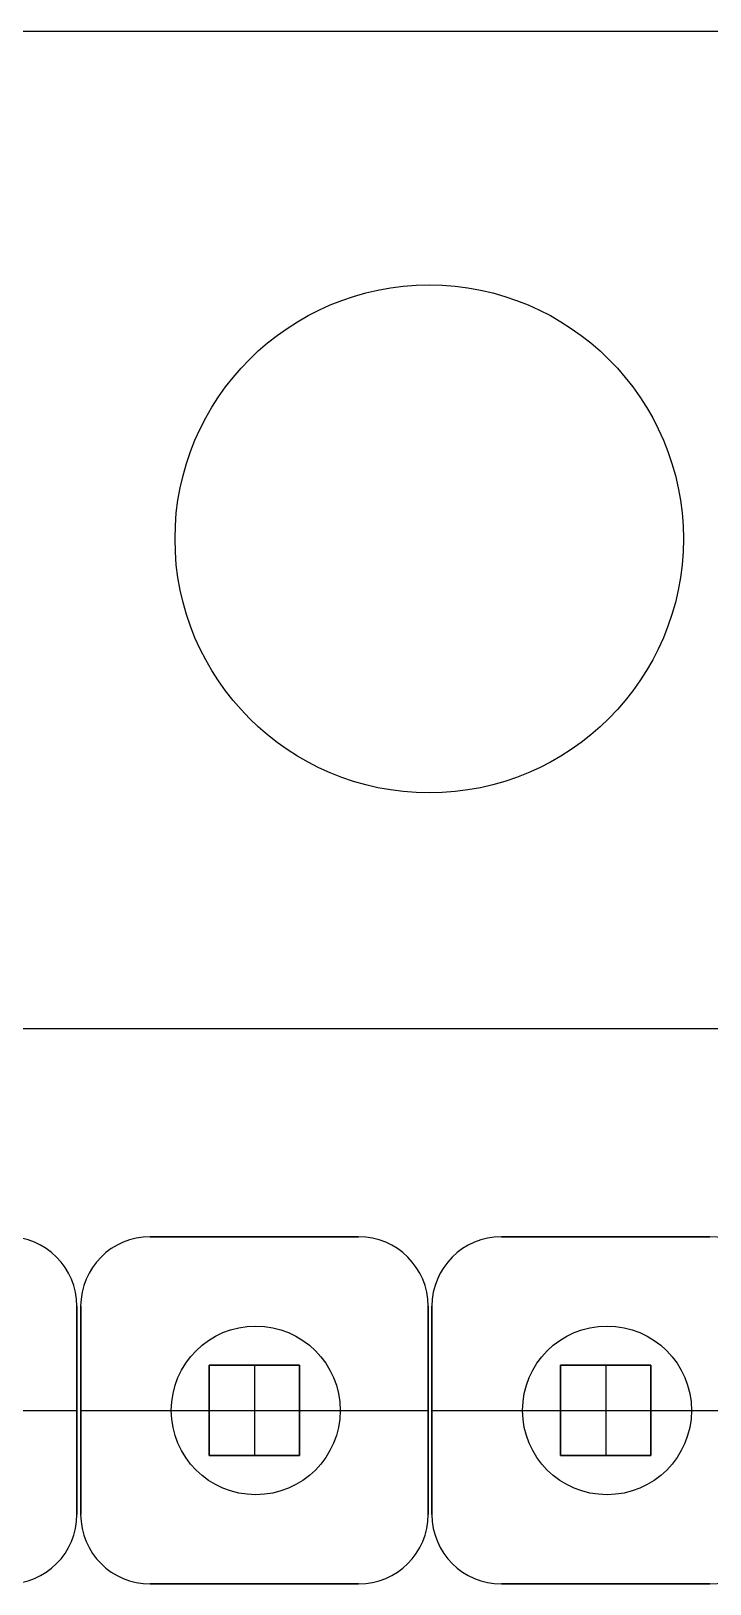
# Model space of a CAD drawing. Extents: x -0.02 to 3.17, y 0 to 2.28.
# Drawn here: x 0.9192 to 1.1115, y 1.8377 to 2.278 of the extents above; entities that cross this region are included whole.
import ezdxf

# ---------------------------------------------------------------- set-up
doc = ezdxf.new("R2010")
doc.units = 0
doc.header["$LTSCALE"] = 0.03937
for name, color, linetype in [('LCDKEYPAD_SHIELD$1602', 3, 'CONTINUOUS'), ('LCDKEYPAD_SHIELD$1602$LCD_', 7, 'CONTINUOUS'), ('LCDKEYPAD_SHIELD$BOARD', 178, 'CONTINUOUS')]:
    doc.layers.add(name, color=color, linetype=linetype)

msp = doc.modelspace()

# ---------------------------------------------------------------- linework, layer by layer
at = {"layer": 'LCDKEYPAD_SHIELD$1602'}
for p, q in [((-0.01913, 1.99517, 0.16356), (3.15016, 1.99517, 0.16356)), ((-0.01913, 1.99517, 0.10057), (3.15016, 1.99517, 0.10057))]:
    msp.add_line(p, q, dxfattribs=at)
at = {"layer": 'LCDKEYPAD_SHIELD$1602$LCD_', "color": 0}
for p, q in [((0.95296, 1.93611, 0.10057), (0.95296, 1.93611, 0.00214)), ((0.95296, 1.93611, 0.00214), (1.01202, 1.93611, 0.00214)), ((1.01202, 1.93611, 0.10057), (0.95296, 1.93611, 0.10057)), ((0.95296, 1.93611, 0.10057), (0.95296, 1.93611, 0.00214)), ((1.01202, 1.93611, 0.05136), (0.95296, 1.93611, 0.05136)), ((0.95296, 1.93611, 0.00214), (1.01202, 1.93611, 0.00214)), ((0.98249, 1.93611, 0.00214), (0.98249, 1.93611, 0.10057)), ((1.01202, 1.93611, 0.00214), (1.01202, 1.93611, 0.10057)), ((1.01202, 1.93611, 0.00214), (1.01202, 1.93611, 0.10057)), ((1.05246, 1.93611, 0.10057), (1.05246, 1.93611, 0.00214)), ((1.05246, 1.93611, 0.00214), (1.11152, 1.93611, 0.00214)), ((1.11152, 1.93611, 0.10057), (1.05246, 1.93611, 0.10057)), ((1.05246, 1.93611, 0.10057), (1.05246, 1.93611, 0.00214)), ((1.11152, 1.93611, 0.05136), (1.05246, 1.93611, 0.05136)), ((1.05246, 1.93611, 0.00214), (1.11152, 1.93611, 0.00214)), ((1.08199, 1.93611, 0.00214), (1.08199, 1.93611, 0.10057)), ((1.11152, 1.93611, 0.00214), (1.11152, 1.93611, 0.10057)), ((1.11152, 1.93611, 0.00214), (1.11152, 1.93611, 0.10057)), ((0.9322, 1.91643, 0.00214), (0.9322, 1.91643, 0.10057)), ((0.9322, 1.91643, 0.00214), (0.9322, 1.85737, 0.00214)), ((0.9322, 1.85737, 0.10057), (0.9322, 1.91643, 0.10057)), ((0.9322, 1.91643, 0.10057), (0.9322, 1.91643, 0.00214)), ((0.9322, 1.91643, 0.00214), (0.9322, 1.85737, 0.00214)), ((0.9322, 1.85737, 0.05136), (0.9322, 1.91643, 0.05136)), ((0.93328, 1.85737, 0.00214), (0.93328, 1.91643, 0.00214)), ((0.93328, 1.91643, 0.10057), (0.93328, 1.85737, 0.10057)), ((0.93328, 1.91643, 0.00214), (0.93328, 1.91643, 0.10057)), ((0.93328, 1.91643, 0.05136), (0.93328, 1.85737, 0.05136)), ((0.93328, 1.91643, 0.00214), (0.93328, 1.91643, 0.10057)), ((0.93328, 1.85737, 0.00214), (0.93328, 1.91643, 0.00214)), ((1.0317, 1.91643, 0.00214), (1.0317, 1.91643, 0.10057)), ((1.0317, 1.91643, 0.00214), (1.0317, 1.85737, 0.00214)), ((1.0317, 1.85737, 0.10057), (1.0317, 1.91643, 0.10057)), ((1.0317, 1.91643, 0.10057), (1.0317, 1.91643, 0.00214)), ((1.0317, 1.91643, 0.00214), (1.0317, 1.85737, 0.00214)), ((1.0317, 1.85737, 0.05136), (1.0317, 1.91643, 0.05136)), ((1.03278, 1.85737, 0.00214), (1.03278, 1.91643, 0.00214)), ((1.03278, 1.91643, 0.10057), (1.03278, 1.85737, 0.10057)), ((1.03278, 1.91643, 0.00214), (1.03278, 1.91643, 0.10057)), ((1.03278, 1.91643, 0.05136), (1.03278, 1.85737, 0.05136)), ((1.03278, 1.91643, 0.00214), (1.03278, 1.91643, 0.10057)), ((1.03278, 1.85737, 0.00214), (1.03278, 1.91643, 0.00214)), ((0.99528, 1.8997, 0.00214), (0.96969, 1.8997, 0.00214)), ((0.96969, 1.8997, 0.00214), (0.96969, 1.8741, 0.00214)), ((0.99528, 1.8741, 0.00214), (0.99528, 1.8997, 0.00214)), ((1.09478, 1.8997, 0.00214), (1.06919, 1.8997, 0.00214)), ((1.06919, 1.8997, 0.00214), (1.06919, 1.8741, 0.00214)), ((1.09478, 1.8741, 0.00214), (1.09478, 1.8997, 0.00214)), ((0.89578, 1.8869, 0.00214), (0.9322, 1.8869, 0.00214)), ((0.9322, 1.8869, 0.10057), (0.9322, 1.8869, 0.00214)), ((0.93328, 1.8869, 0.00214), (0.93328, 1.8869, 0.10057)), ((0.93328, 1.8869, 0.00214), (0.96969, 1.8869, 0.00214)), ((0.99528, 1.8869, 0.00214), (1.0317, 1.8869, 0.00214)), ((1.0317, 1.8869, 0.10057), (1.0317, 1.8869, 0.00214)), ((1.03278, 1.8869, 0.00214), (1.03278, 1.8869, 0.10057)), ((1.03278, 1.8869, 0.00214), (1.06919, 1.8869, 0.00214)), ((1.09478, 1.8869, 0.00214), (1.1312, 1.8869, 0.00214)), ((0.96969, 1.8741, 0.00214), (0.99528, 1.8741, 0.00214)), ((1.06919, 1.8741, 0.00214), (1.09478, 1.8741, 0.00214)), ((0.9322, 1.85737, 0.00214), (0.9322, 1.85737, 0.10057)), ((0.9322, 1.85737, 0.00214), (0.9322, 1.85737, 0.10057)), ((0.93328, 1.85737, 0.10057), (0.93328, 1.85737, 0.00214)), ((0.93328, 1.85737, 0.10057), (0.93328, 1.85737, 0.00214)), ((1.0317, 1.85737, 0.00214), (1.0317, 1.85737, 0.10057)), ((1.0317, 1.85737, 0.00214), (1.0317, 1.85737, 0.10057)), ((1.03278, 1.85737, 0.10057), (1.03278, 1.85737, 0.00214)), ((1.03278, 1.85737, 0.10057), (1.03278, 1.85737, 0.00214)), ((0.95296, 1.83769, 0.00214), (0.95296, 1.83769, 0.10057)), ((1.01202, 1.83769, 0.00214), (0.95296, 1.83769, 0.00214)), ((0.95296, 1.83769, 0.10057), (1.01202, 1.83769, 0.10057)), ((0.95296, 1.83769, 0.00214), (0.95296, 1.83769, 0.10057)), ((1.01202, 1.83769, 0.05136), (0.95296, 1.83769, 0.05136)), ((1.01202, 1.83769, 0.00214), (0.95296, 1.83769, 0.00214)), ((0.98249, 1.83769, 0.10057), (0.98249, 1.83769, 0.00214)), ((1.01202, 1.83769, 0.10057), (1.01202, 1.83769, 0.00214)), ((1.01202, 1.83769, 0.10057), (1.01202, 1.83769, 0.00214)), ((1.05246, 1.83769, 0.00214), (1.05246, 1.83769, 0.10057)), ((1.11152, 1.83769, 0.00214), (1.05246, 1.83769, 0.00214)), ((1.05246, 1.83769, 0.10057), (1.11152, 1.83769, 0.10057)), ((1.05246, 1.83769, 0.00214), (1.05246, 1.83769, 0.10057)), ((1.11152, 1.83769, 0.05136), (1.05246, 1.83769, 0.05136)), ((1.11152, 1.83769, 0.00214), (1.05246, 1.83769, 0.00214)), ((1.08199, 1.83769, 0.10057), (1.08199, 1.83769, 0.00214)), ((1.11152, 1.83769, 0.10057), (1.11152, 1.83769, 0.00214)), ((1.11152, 1.83769, 0.10057), (1.11152, 1.83769, 0.00214))]:
    msp.add_line(p, q, dxfattribs=at)
at = {"layer": 'LCDKEYPAD_SHIELD$1602$LCD_', "color": 7}
for p, q in [((0.96969, 1.8997, 0.06908), (0.96969, 1.8741, 0.06908)), ((0.96969, 1.8997, -0.14745), (0.96969, 1.8997, 0.00214)), ((0.96969, 1.8741, -0.14745), (0.96969, 1.8997, -0.14745)), ((0.99528, 1.8997, 0.06908), (0.96969, 1.8997, 0.06908)), ((0.96969, 1.8997, -0.14745), (0.99528, 1.8997, -0.14745)), ((0.96969, 1.8997, 0.21868), (0.96969, 1.8741, 0.21868)), ((0.99528, 1.8997, 0.21868), (0.96969, 1.8997, 0.21868)), ((0.96969, 1.8997, 0.00214), (0.99528, 1.8997, 0.00214)), ((0.96969, 1.8997, 0.06908), (0.96969, 1.8997, 0.21868)), ((0.96969, 1.8741, 0.00214), (0.96969, 1.8997, 0.00214)), ((0.96969, 1.8997, 0.00214), (0.96969, 1.8997, 0.06908)), ((0.99528, 1.8997, -0.03919), (0.96969, 1.8997, -0.03919)), ((0.99528, 1.8997, 0.11041), (0.96969, 1.8997, 0.11041)), ((0.96969, 1.8997, -0.03919), (0.96969, 1.8741, -0.03919)), ((0.96969, 1.8997, 0.11041), (0.96969, 1.8741, 0.11041)), ((0.96969, 1.8741, -0.14745), (0.96969, 1.8997, -0.14745)), ((0.96969, 1.8997, -0.14745), (0.99528, 1.8997, -0.14745)), ((0.98249, 1.8997, 0.00214), (0.98249, 1.8997, 0.06908)), ((0.98249, 1.8997, -0.14745), (0.98249, 1.8997, 0.00214)), ((0.98249, 1.8997, 0.06908), (0.98249, 1.8997, 0.21868)), ((0.98249, 1.8997, -0.14745), (0.98249, 1.8741, -0.14745)), ((0.99528, 1.8741, 0.06908), (0.99528, 1.8997, 0.06908)), ((0.99528, 1.8997, -0.14745), (0.99528, 1.8741, -0.14745)), ((0.99528, 1.8997, 0.06908), (0.99528, 1.8997, 0.00214)), ((0.99528, 1.8741, 0.21868), (0.99528, 1.8997, 0.21868)), ((0.99528, 1.8997, 0.21868), (0.99528, 1.8997, 0.06908)), ((0.99528, 1.8997, 0.00214), (0.99528, 1.8741, 0.00214)), ((0.99528, 1.8997, 0.00214), (0.99528, 1.8997, -0.14745)), ((0.99528, 1.8997, -0.03919), (0.99528, 1.8741, -0.03919)), ((0.99528, 1.8997, 0.11041), (0.99528, 1.8741, 0.11041)), ((0.99528, 1.8997, -0.14745), (0.99528, 1.8741, -0.14745)), ((1.06919, 1.8997, 0.06908), (1.06919, 1.8741, 0.06908)), ((1.06919, 1.8997, -0.14745), (1.06919, 1.8997, 0.00214)), ((1.06919, 1.8741, -0.14745), (1.06919, 1.8997, -0.14745)), ((1.09478, 1.8997, 0.06908), (1.06919, 1.8997, 0.06908)), ((1.06919, 1.8997, -0.14745), (1.09478, 1.8997, -0.14745)), ((1.06919, 1.8997, 0.21868), (1.06919, 1.8741, 0.21868)), ((1.09478, 1.8997, 0.21868), (1.06919, 1.8997, 0.21868)), ((1.06919, 1.8997, 0.00214), (1.09478, 1.8997, 0.00214)), ((1.06919, 1.8997, 0.06908), (1.06919, 1.8997, 0.21868)), ((1.06919, 1.8741, 0.00214), (1.06919, 1.8997, 0.00214)), ((1.06919, 1.8997, 0.00214), (1.06919, 1.8997, 0.06908)), ((1.09478, 1.8997, -0.03919), (1.06919, 1.8997, -0.03919)), ((1.09478, 1.8997, 0.11041), (1.06919, 1.8997, 0.11041)), ((1.06919, 1.8997, -0.03919), (1.06919, 1.8741, -0.03919)), ((1.06919, 1.8997, 0.11041), (1.06919, 1.8741, 0.11041)), ((1.06919, 1.8741, -0.14745), (1.06919, 1.8997, -0.14745)), ((1.06919, 1.8997, -0.14745), (1.09478, 1.8997, -0.14745)), ((1.08199, 1.8997, 0.00214), (1.08199, 1.8997, 0.06908)), ((1.08199, 1.8997, -0.14745), (1.08199, 1.8997, 0.00214)), ((1.08199, 1.8997, 0.06908), (1.08199, 1.8997, 0.21868)), ((1.08199, 1.8997, -0.14745), (1.08199, 1.8741, -0.14745)), ((1.09478, 1.8741, 0.06908), (1.09478, 1.8997, 0.06908)), ((1.09478, 1.8997, -0.14745), (1.09478, 1.8741, -0.14745)), ((1.09478, 1.8997, 0.06908), (1.09478, 1.8997, 0.00214)), ((1.09478, 1.8741, 0.21868), (1.09478, 1.8997, 0.21868)), ((1.09478, 1.8997, 0.21868), (1.09478, 1.8997, 0.06908)), ((1.09478, 1.8997, 0.00214), (1.09478, 1.8741, 0.00214)), ((1.09478, 1.8997, 0.00214), (1.09478, 1.8997, -0.14745)), ((1.09478, 1.8997, -0.03919), (1.09478, 1.8741, -0.03919)), ((1.09478, 1.8997, 0.11041), (1.09478, 1.8741, 0.11041)), ((1.09478, 1.8997, -0.14745), (1.09478, 1.8741, -0.14745)), ((0.96969, 1.8869, 0.00214), (0.96969, 1.8869, 0.06908)), ((0.96969, 1.8869, -0.14745), (0.96969, 1.8869, 0.00214)), ((0.96969, 1.8869, 0.06908), (0.96969, 1.8869, 0.21868)), ((0.96969, 1.8869, -0.14745), (0.99528, 1.8869, -0.14745)), ((0.99528, 1.8869, 0.06908), (0.99528, 1.8869, 0.00214)), ((0.99528, 1.8869, 0.00214), (0.99528, 1.8869, -0.14745)), ((0.99528, 1.8869, 0.21868), (0.99528, 1.8869, 0.06908)), ((1.06919, 1.8869, 0.00214), (1.06919, 1.8869, 0.06908)), ((1.06919, 1.8869, -0.14745), (1.06919, 1.8869, 0.00214)), ((1.06919, 1.8869, 0.06908), (1.06919, 1.8869, 0.21868)), ((1.06919, 1.8869, -0.14745), (1.09478, 1.8869, -0.14745)), ((1.09478, 1.8869, 0.06908), (1.09478, 1.8869, 0.00214)), ((1.09478, 1.8869, 0.00214), (1.09478, 1.8869, -0.14745)), ((1.09478, 1.8869, 0.21868), (1.09478, 1.8869, 0.06908)), ((0.96969, 1.8741, 0.06908), (0.99528, 1.8741, 0.06908)), ((0.96969, 1.8741, -0.14745), (0.96969, 1.8741, 0.00214)), ((0.99528, 1.8741, -0.14745), (0.96969, 1.8741, -0.14745)), ((0.96969, 1.8741, 0.21868), (0.99528, 1.8741, 0.21868)), ((0.96969, 1.8741, 0.06908), (0.96969, 1.8741, 0.21868)), ((0.99528, 1.8741, 0.00214), (0.96969, 1.8741, 0.00214)), ((0.96969, 1.8741, 0.00214), (0.96969, 1.8741, 0.06908)), ((0.99528, 1.8741, -0.03919), (0.96969, 1.8741, -0.03919)), ((0.99528, 1.8741, 0.11041), (0.96969, 1.8741, 0.11041)), ((0.99528, 1.8741, -0.14745), (0.96969, 1.8741, -0.14745)), ((0.98249, 1.8741, 0.06908), (0.98249, 1.8741, 0.00214)), ((0.98249, 1.8741, 0.00214), (0.98249, 1.8741, -0.14745)), ((0.98249, 1.8741, 0.21868), (0.98249, 1.8741, 0.06908)), ((0.99528, 1.8741, -0.14745), (0.99528, 1.8741, 0.00214)), ((0.99528, 1.8741, 0.06908), (0.99528, 1.8741, 0.21868)), ((0.99528, 1.8741, 0.00214), (0.99528, 1.8741, 0.06908)), ((1.06919, 1.8741, 0.06908), (1.09478, 1.8741, 0.06908)), ((1.06919, 1.8741, -0.14745), (1.06919, 1.8741, 0.00214)), ((1.09478, 1.8741, -0.14745), (1.06919, 1.8741, -0.14745)), ((1.06919, 1.8741, 0.21868), (1.09478, 1.8741, 0.21868)), ((1.06919, 1.8741, 0.06908), (1.06919, 1.8741, 0.21868)), ((1.09478, 1.8741, 0.00214), (1.06919, 1.8741, 0.00214)), ((1.06919, 1.8741, 0.00214), (1.06919, 1.8741, 0.06908)), ((1.09478, 1.8741, -0.03919), (1.06919, 1.8741, -0.03919)), ((1.09478, 1.8741, 0.11041), (1.06919, 1.8741, 0.11041)), ((1.09478, 1.8741, -0.14745), (1.06919, 1.8741, -0.14745)), ((1.08199, 1.8741, 0.06908), (1.08199, 1.8741, 0.00214)), ((1.08199, 1.8741, 0.00214), (1.08199, 1.8741, -0.14745)), ((1.08199, 1.8741, 0.21868), (1.08199, 1.8741, 0.06908)), ((1.09478, 1.8741, -0.14745), (1.09478, 1.8741, 0.00214)), ((1.09478, 1.8741, 0.06908), (1.09478, 1.8741, 0.21868)), ((1.09478, 1.8741, 0.00214), (1.09478, 1.8741, 0.06908))]:
    msp.add_line(p, q, dxfattribs=at)
at = {"layer": 'LCDKEYPAD_SHIELD$1602$LCD_', "color": 0}
for centre, start, end in [((0.91252, 1.91643, 0.10057), 0, 90), ((0.91252, 1.91643, 0.00214), 0, 90), ((0.91252, 1.91643, 0.05136), 0, 90), ((0.91252, 1.91643, 0.00214), 0, 90), ((0.95296, 1.91643, 0.10057), 90, 180), ((0.95296, 1.91643, 0.00214), 90, 180), ((0.95296, 1.91643, 0.05136), 90, 180), ((0.95296, 1.91643, 0.00214), 90, 180), ((1.01202, 1.91643, 0.10057), 0, 90), ((1.01202, 1.91643, 0.00214), 0, 90), ((1.01202, 1.91643, 0.05136), 0, 90), ((1.01202, 1.91643, 0.00214), 0, 90), ((1.05246, 1.91643, 0.10057), 90, 180), ((1.05246, 1.91643, 0.00214), 90, 180), ((1.05246, 1.91643, 0.05136), 90, 180), ((1.05246, 1.91643, 0.00214), 90, 180), ((1.11152, 1.91643, 0.05136), 0, 90), ((1.11152, 1.91643, 0.00214), 0, 90), ((0.91252, 1.85737, 0.10057), 270, 0), ((0.91252, 1.85737, 0.00214), 270, 0), ((0.91252, 1.85737, 0.05136), 270, 0), ((0.91252, 1.85737, 0.00214), 270, 0), ((0.95296, 1.85737, 0.10057), 180, 270), ((0.95296, 1.85737, 0.00214), 180, 270), ((0.95296, 1.85737, 0.05136), 180, 270), ((0.95296, 1.85737, 0.00214), 180, 270), ((1.01202, 1.85737, 0.10057), 270, 0), ((1.01202, 1.85737, 0.00214), 270, 0), ((1.01202, 1.85737, 0.05136), 270, 0), ((1.01202, 1.85737, 0.00214), 270, 0), ((1.05246, 1.85737, 0.10057), 180, 270), ((1.05246, 1.85737, 0.00214), 180, 270), ((1.05246, 1.85737, 0.05136), 180, 270), ((1.05246, 1.85737, 0.00214), 180, 270), ((1.11152, 1.85737, 0.10057), 270, 0), ((1.11152, 1.85737, 0.00214), 270, 0), ((1.11152, 1.85737, 0.05136), 270, 0), ((1.11152, 1.85737, 0.00214), 270, 0)]:
    msp.add_arc(centre, 0.01969, start, end, dxfattribs=at)
at = {"layer": 'LCDKEYPAD_SHIELD$BOARD'}
for p, q in [((-0.01348, 2.278), (2.928, 2.278)), ((-0.01348, 2.278, -0.06), (2.928, 2.278, -0.06)), ((1.104, 2.134), (1.104, 2.134, -0.06)), ((0.98287, 1.91082), (0.98287, 1.91082, -0.06)), ((1.08237, 1.91082), (1.08237, 1.91082, -0.06))]:
    msp.add_line(p, q, dxfattribs=at)
for centre, radius in [((1.032, 2.134), 0.072), ((1.032, 2.134, -0.06), 0.072), ((0.98287, 1.8869), 0.02392), ((0.98287, 1.8869, -0.06), 0.02392), ((1.08237, 1.8869), 0.02392), ((1.08237, 1.8869, -0.06), 0.02392)]:
    msp.add_circle(centre, radius, dxfattribs=at)

doc.saveas('drawing.dxf')
